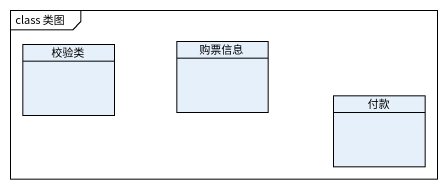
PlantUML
@startuml
mainframe class 类图
hide circle
hide empty members
class 校验类
class 购票信息
class 付款
@enduml
